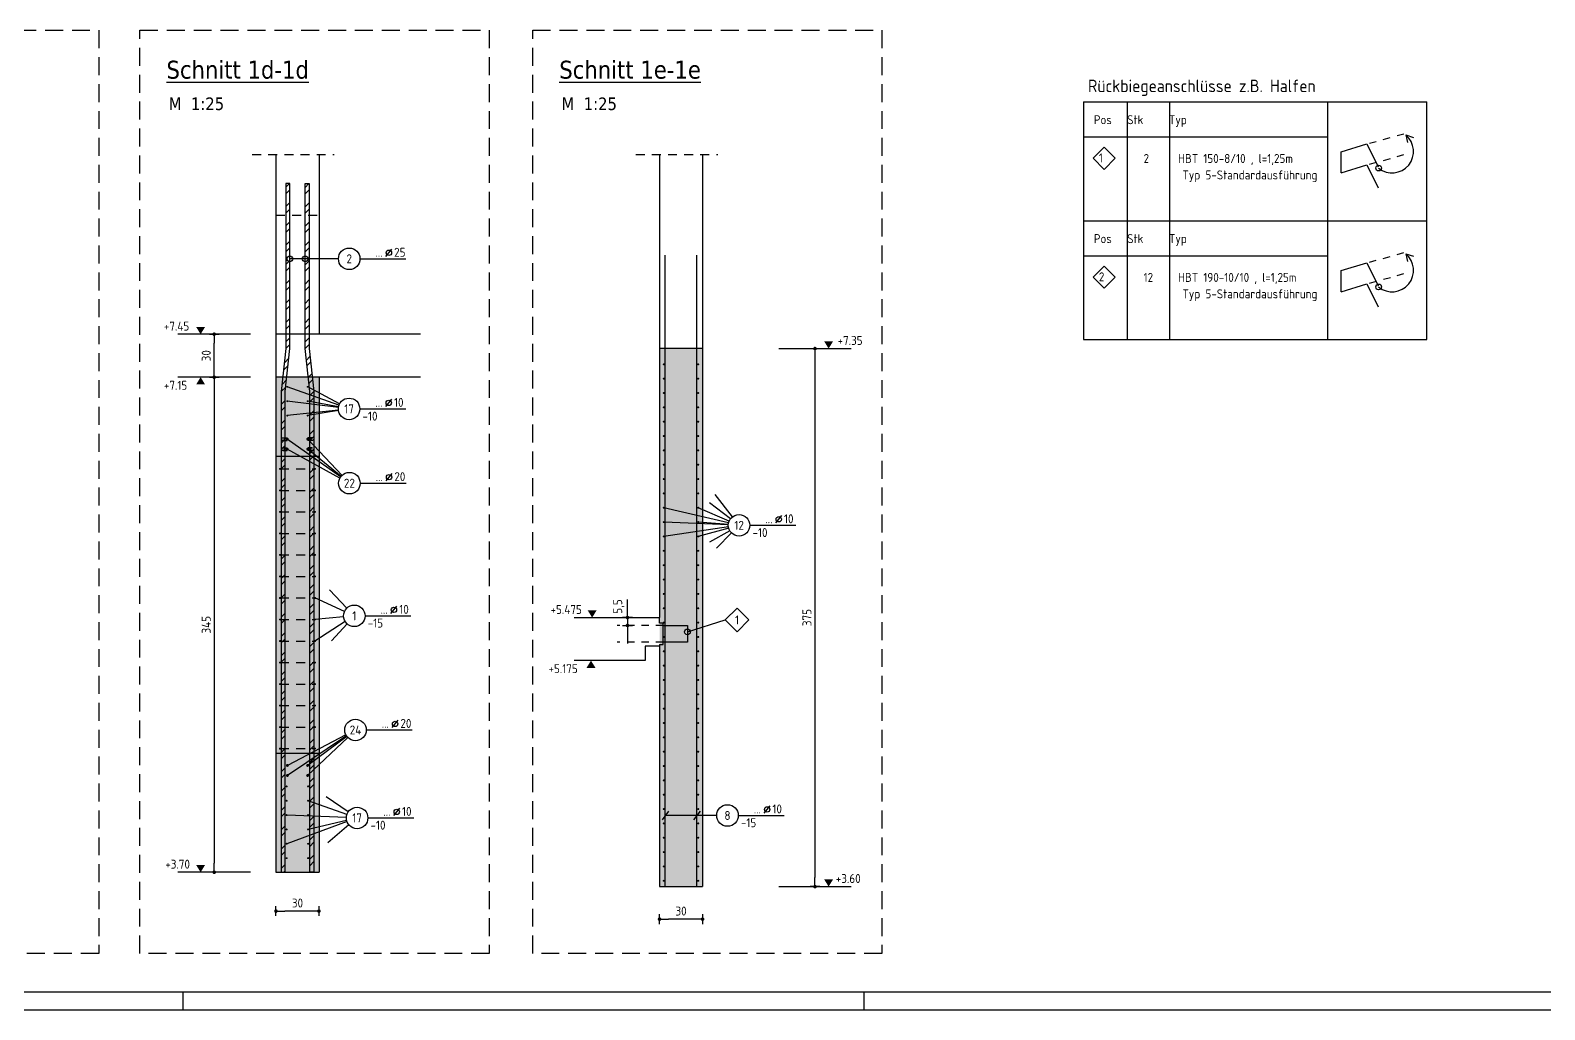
# Model space of a CAD drawing. Extents: x 40 to 135.7, y -30.7 to 24.7.
# Drawn here: x 78.27 to 99.4, y -19.01 to -5.36 of the extents above; entities that cross this region are included whole.
import ezdxf
from ezdxf.enums import TextEntityAlignment as Align

# ---------------------------------------------------------------- set-up
doc = ezdxf.new("R2010")
doc.units = 0
doc.header["$LTSCALE"] = 0.5
for name, pattern in [('AUSGEZOGEN', [1000.01, 1000, 0.01]), ('DASHDOT2', [0.5, 0.25, -0.125, 0, -0.125]), ('DOT', [0.175, 0.05, -0.125]), ('HIDDEN', [0.375, 0.25, -0.125]), ('HIDDEN2', [0.187, 0.125, -0.062]), ('HIDDEN4', [0.12, 0.02, -0.1]), ('STRICHLINIE', [0.75, 0.5, -0.25]), ('VERDECKT', [0.375, 0.25, -0.125])]:
    doc.linetypes.add(name, pattern=pattern)
for name, color, linetype in [('AFU', 7, 'Continuous'), ('BETON', 7, 'Continuous'), ('DETAIL', 7, 'Continuous'), ('grau_mittel', 7, 'Continuous'), ('HBT', 7, 'Continuous'), ('HILFE', 7, 'Continuous'), ('koten', 7, 'Continuous'), ('MASSE', 7, 'Continuous'), ('OBJEKT', 7, 'Continuous'), ('RAHMEN', 7, 'Continuous'), ('RND', 7, 'Continuous'), ('SCHRAFF', 7, 'Continuous'), ('TEXT', 7, 'Continuous'), ('VERDECKT', 7, 'Continuous')]:
    doc.layers.add(name, color=color, linetype=linetype)
doc.layers.add('NOPLOT', color=7, linetype='Continuous', plot=False)
doc.styles.add('helv', font='tahoma.ttf')
doc.styles.add('liste', font='isocp-e.shx')
doc.styles.add('txt', font='isocp.shx')
doc.linetypes.add('AFU_50K', pattern='A,0.15,["/",Standard,S=0.2,R=0,X=-0.01,Y=-0.1],0.07,["/",Standard,S=0.2,R=0,X=-0.01,Y=-0.1],0.15', length=0.37)
doc.dimstyles.new('DOT_I', dxfattribs={"dimscale": 0.5, "dimtxt": 0.25, "dimasz": 0.25, "dimexe": 0.1, "dimexo": 0.3, "dimgap": 0.1, "dimtad": 1, "dimdec": 3, "dimzin": 3, "dimtxsty": 'txt', "dimblk": 'DOT', "dimblk1": 'DOT', "dimblk2": 'DOT', "dimsah": 1, "dimcen": 0.1, "dimse1": 1, "dimse2": 1, "dimazin": 0, "dimtfac": 1, "dimtdec": 4, "dimtix": 1, "dimtmove": 2, "dimatfit": 3, "dimfxl": 0, "dimtvp": 1, "dimtolj": 1, "dimtzin": 0, "dimarcsym": 0})
pattern_1 = [(45, (-17.05976, -15.3855), (-0.13470384, 0.13470384), []), (45, (-16.96996, -15.3855), (-0.13470384, 0.13470384), [])]

# ---------------------------------------------------------------- blocks, each defined once
blk = doc.blocks.new('A1-57-0')
at = {"layer": 'RAHMEN', "color": 5}
blk.add_line((2, 0.5), (137.4, 0.5), dxfattribs=at)
at = {"layer": 'RAHMEN', "color": 7}
for p, q in [((80.9, 0), (80.9, 0.5)), ((99.9, 0), (99.9, 0.5))]:
    blk.add_line(p, q, dxfattribs=at)
at = {"layer": 'RAHMEN'}
blk.add_line((0, 0), (137.9, 0), dxfattribs=at)
blk = doc.blocks.new('RND_LEI')
at = {"layer": 'RND', "color": 7, "linetype": 'Continuous'}
blk.add_line((1.022, 0.066), (1.19, 0.27), dxfattribs=at)
for centre, radius in [((0, 0), 0.3), ((1.106, 0.168), 0.075)]:
    blk.add_circle(centre, radius, dxfattribs=at)
at = {"layer": 'RND', "color": 7, "linetype": 'Continuous', "style": 'txt'}
blk.add_attdef('POSL', text='', height=0.25, dxfattribs=at).set_placement((0, 0), align=Align.MIDDLE)
blk.add_attdef('ANZ', text='', height=0.25, dxfattribs=at).set_placement((0.931, 0.057), align=Align.RIGHT)
for tag, p in [('DUM', (1.253, 0.057)), ('ABSTD', (1.674, 0.057)), ('POSTXT', (0.374, -0.327))]:
    blk.add_attdef(tag, p, '', height=0.25, dxfattribs=at)
blk = doc.blocks.new('DOT')
at = {"layer": 'MASSE', "color": 7, "linetype": 'Continuous'}
for p, q in [((0, 0), (-1, 0)), ((0, 0.54), (0, -0.54))]:
    blk.add_line(p, q, dxfattribs=at)
at = {"layer": 'MASSE', "color": 7, "linetype": 'Continuous', "const_width": 0.2}
blk.add_lwpolyline([(-0.1, 0, 1), (0.1, 0, 1)], format="xyb", close=True, dxfattribs=at)
blk = doc.blocks.new('*D31')
at = {"layer": 'DEFPOINTS', "color": 0, "linetype": 'AUSGEZOGEN', "transparency": 16777216}
for p in [(81.7, -17.637), (81.7, -17.637), (82.3, -17.637)]:
    blk.add_point(p, dxfattribs=at)
at = {"layer": 'MASSE', "color": 0, "linetype": 'AUSGEZOGEN', "lineweight": -2, "transparency": 16777216}
blk.add_line((82.175, -17.637), (81.825, -17.637), dxfattribs=at)
at = {"layer": 'MASSE', "color": 0, "linetype": 'AUSGEZOGEN', "lineweight": -2, "transparency": 16777216, "xscale": 0.125, "yscale": 0.125, "zscale": 0.125, "rotation": 180}
blk.add_blockref('DOT', (81.7, -17.637), dxfattribs=at)
at = {"layer": 'MASSE', "color": 0, "linetype": 'AUSGEZOGEN', "lineweight": -2, "transparency": 16777216, "xscale": 0.125, "yscale": 0.125, "zscale": 0.125}
blk.add_blockref('DOT', (82.3, -17.637), dxfattribs=at)
at = {"layer": 'MASSE', "color": 0, "linetype": 'AUSGEZOGEN', "transparency": 16777216, "insert": (82, -17.524), "char_height": 0.125, "attachment_point": 5, "style": 'txt'}
blk.add_mtext('\\A1;30', dxfattribs=at)
blk = doc.blocks.new('*D32')
at = {"layer": 'DEFPOINTS', "color": 0, "linetype": 'AUSGEZOGEN', "transparency": 16777216}
for p in [(80.839, -10.195), (80.839, -17.095), (80.839, -17.095)]:
    blk.add_point(p, dxfattribs=at)
at = {"layer": 'MASSE', "color": 0, "linetype": 'AUSGEZOGEN', "lineweight": -2, "transparency": 16777216}
blk.add_line((80.839, -10.32), (80.839, -16.97), dxfattribs=at)
at = {"layer": 'MASSE', "color": 0, "linetype": 'AUSGEZOGEN', "lineweight": -2, "transparency": 16777216, "xscale": 0.125, "yscale": 0.125, "zscale": 0.125}
for p, rotation in [((80.839, -10.195), 90), ((80.839, -17.095), 270)]:
    blk.add_blockref('DOT', p, dxfattribs=dict(at, rotation=rotation))
at = {"layer": 'MASSE', "color": 0, "linetype": 'AUSGEZOGEN', "transparency": 16777216, "insert": (80.727, -13.645), "char_height": 0.125, "attachment_point": 5, "rotation": 90, "style": 'txt'}
blk.add_mtext('\\A1;345', dxfattribs=at)
blk = doc.blocks.new('*D33')
at = {"layer": 'DEFPOINTS', "color": 0, "linetype": 'AUSGEZOGEN', "transparency": 16777216}
for p in [(80.839, -9.595), (80.839, -9.595), (80.839, -10.195)]:
    blk.add_point(p, dxfattribs=at)
at = {"layer": 'MASSE', "color": 0, "linetype": 'AUSGEZOGEN', "lineweight": -2, "transparency": 16777216}
blk.add_line((80.839, -10.07), (80.839, -9.72), dxfattribs=at)
at = {"layer": 'MASSE', "color": 0, "linetype": 'AUSGEZOGEN', "lineweight": -2, "transparency": 16777216, "xscale": 0.125, "yscale": 0.125, "zscale": 0.125}
for p, rotation in [((80.839, -9.595), 90), ((80.839, -10.195), 270)]:
    blk.add_blockref('DOT', p, dxfattribs=dict(at, rotation=rotation))
at = {"layer": 'MASSE', "color": 0, "linetype": 'AUSGEZOGEN', "transparency": 16777216, "insert": (80.727, -9.895), "char_height": 0.125, "attachment_point": 5, "rotation": 90, "style": 'txt'}
blk.add_mtext('\\A1;30', dxfattribs=at)
blk = doc.blocks.new('OKRD_O')
at = {"color": 0, "linetype": 'ByBlock'}
blk.add_solid([(-0.125, 0.202), (0.125, 0.202), (0, 0)], dxfattribs=at)
at = {"color": 0, "linetype": 'ByBlock', "style": 'txt'}
blk.add_attdef('OKRD', (0.25, 0.1), '', height=0.25, dxfattribs=at)
blk = doc.blocks.new('OKRD_U')
at = {"color": 0, "linetype": 'ByBlock'}
blk.add_solid([(-0.125, -0.202), (0.125, -0.202), (0, 0)], dxfattribs=at)
at = {"color": 0, "linetype": 'ByBlock', "style": 'txt'}
blk.add_attdef('OKRD', (0.25, -0.35), '', height=0.25, dxfattribs=at)
blk = doc.blocks.new('*D46')
at = {"layer": 'DEFPOINTS', "color": 0, "linetype": 'AUSGEZOGEN', "transparency": 16777216}
for p in [(87.05, -17.749), (87.05, -17.749), (87.65, -17.749)]:
    blk.add_point(p, dxfattribs=at)
at = {"layer": 'MASSE', "color": 0, "linetype": 'AUSGEZOGEN', "lineweight": -2, "transparency": 16777216}
blk.add_line((87.525, -17.749), (87.175, -17.749), dxfattribs=at)
at = {"layer": 'MASSE', "color": 0, "linetype": 'AUSGEZOGEN', "lineweight": -2, "transparency": 16777216, "xscale": 0.125, "yscale": 0.125, "zscale": 0.125, "rotation": 180}
blk.add_blockref('DOT', (87.05, -17.749), dxfattribs=at)
at = {"layer": 'MASSE', "color": 0, "linetype": 'AUSGEZOGEN', "lineweight": -2, "transparency": 16777216, "xscale": 0.125, "yscale": 0.125, "zscale": 0.125}
blk.add_blockref('DOT', (87.65, -17.749), dxfattribs=at)
at = {"layer": 'MASSE', "color": 0, "linetype": 'AUSGEZOGEN', "transparency": 16777216, "insert": (87.35, -17.636), "char_height": 0.125, "attachment_point": 5, "style": 'txt'}
blk.add_mtext('\\A1;30', dxfattribs=at)
blk = doc.blocks.new('*D47')
at = {"layer": 'DEFPOINTS', "color": 0, "linetype": 'AUSGEZOGEN', "transparency": 16777216}
for p in [(89.218, -9.795), (89.218, -17.295), (89.218, -17.295)]:
    blk.add_point(p, dxfattribs=at)
at = {"layer": 'MASSE', "color": 0, "linetype": 'AUSGEZOGEN', "lineweight": -2, "transparency": 16777216}
blk.add_line((89.218, -9.92), (89.218, -17.17), dxfattribs=at)
at = {"layer": 'MASSE', "color": 0, "linetype": 'AUSGEZOGEN', "lineweight": -2, "transparency": 16777216, "xscale": 0.125, "yscale": 0.125, "zscale": 0.125}
for p, rotation in [((89.218, -9.795), 90), ((89.218, -17.295), 270)]:
    blk.add_blockref('DOT', p, dxfattribs=dict(at, rotation=rotation))
at = {"layer": 'MASSE', "color": 0, "linetype": 'AUSGEZOGEN', "transparency": 16777216, "insert": (89.106, -13.545), "char_height": 0.125, "attachment_point": 5, "rotation": 90, "style": 'txt'}
blk.add_mtext('\\A1;375', dxfattribs=at)
blk = doc.blocks.new('lei_gre')
at = {"layer": 'RND', "color": 7, "linetype": 'Continuous'}
for p, q in [((-0.09, -0.12), (0.09, 0.12)), ((0, 0.15), (0, -0.15))]:
    blk.add_line(p, q, dxfattribs=at)
blk = doc.blocks.new('*D48')
at = {"layer": 'DEFPOINTS', "color": 0, "linetype": 'AUSGEZOGEN', "transparency": 16777216}
for p in [(86.603, -13.545), (86.603, -13.655), (86.603, -13.655)]:
    blk.add_point(p, dxfattribs=at)
at = {"layer": 'MASSE', "color": 0, "linetype": 'AUSGEZOGEN', "lineweight": -2, "transparency": 16777216}
for p, q in [((86.603, -13.42), (86.603, -13.295)), ((86.603, -13.545), (86.603, -13.655)), ((86.603, -13.78), (86.603, -13.905))]:
    blk.add_line(p, q, dxfattribs=at)
at = {"layer": 'MASSE', "color": 0, "linetype": 'AUSGEZOGEN', "lineweight": -2, "transparency": 16777216, "xscale": 0.125, "yscale": 0.125, "zscale": 0.125}
for p, rotation in [((86.603, -13.545), 270), ((86.603, -13.655), 90)]:
    blk.add_blockref('DOT', p, dxfattribs=dict(at, rotation=rotation))
at = {"layer": 'MASSE', "color": 0, "linetype": 'AUSGEZOGEN', "transparency": 16777216, "insert": (86.481, -13.391), "char_height": 0.125, "attachment_point": 5, "rotation": 90, "style": 'txt'}
blk.add_mtext('\\A1;5,5', dxfattribs=at)

msp = doc.modelspace()

# ---------------------------------------------------------------- hatches: boundary and pattern name
at = {"layer": 'grau_mittel'}
h = msp.add_hatch(color=61, dxfattribs=at)
h.paths.add_polyline_path([(82.3003, -10.1948), (81.7003, -10.1948), (81.7003, -11.2948), (82.3003, -11.2948)])
h.paths.add_polyline_path([(81.7003, -15.4948), (82.3003, -15.4948), (82.3003, -11.2948), (81.7003, -11.2948)])
h.paths.add_polyline_path([(81.7003, -15.4948), (81.7003, -17.0948), (82.3003, -17.0948), (82.3003, -15.4948)])
at = {"layer": 'SCHRAFF', "linetype": 'DASHDOT2'}
h = msp.add_hatch(dxfattribs=at)
h.set_pattern_fill('ANSI32', color=171, scale=0.02, style=0, double=1)
h.set_pattern_definition(pattern_1)
h.paths.add_polyline_path([(81.8939, -9.7948), (81.8939, -7.4948), (81.8379, -7.4948), (81.8379, -9.7948), (81.7739, -10.3948), (81.7739, -17.0948), (81.8299, -17.0948), (81.8299, -10.3948)])
h = msp.add_hatch(dxfattribs=at)
h.set_pattern_fill('ANSI32', color=171, scale=0.02, style=0, double=1)
h.set_pattern_definition(pattern_1)
h.paths.add_polyline_path([(82.1066, -9.7948), (82.1066, -7.4948), (82.1626, -7.4948), (82.1626, -9.7948), (82.2266, -10.3948), (82.2266, -17.0948), (82.1706, -17.0948), (82.1706, -10.3948)])

# ---------------------------------------------------------------- linework, layer by layer
at = {"layer": 'AFU', "color": 8, "linetype": 'AFU_50K'}
for p, q in [((82.3003, -9.5948), (81.7003, -9.5948)), ((87.6504, -9.7948), (87.0504, -9.7948)), ((82.3003, -10.1948), (81.7003, -10.1948)), ((81.7003, -11.2948), (82.3003, -11.2948)), ((81.7003, -15.4348), (82.3003, -15.4348)), ((81.7003, -17.0948), (82.3003, -17.0948)), ((87.0504, -17.2948), (87.6504, -17.2948))]:
    msp.add_line(p, q, dxfattribs=at)
at = {"layer": 'BETON', "color": 6, "linetype": 'AUSGEZOGEN'}
for p, q in [((81.7003, -7.0882), (81.7003, -17.0948)), ((82.3003, -7.0882), (82.3003, -9.5948)), ((87.0504, -7.0882), (87.0504, -13.5448)), ((87.6504, -7.0882), (87.6504, -9.7948)), ((83.7166, -9.5948), (82.3003, -9.5948)), ((87.6504, -9.7948), (87.6504, -17.2948)), ((83.7166, -10.1948), (82.3003, -10.1948)), ((82.3003, -10.1948), (82.3003, -17.0948)), ((85.8587, -13.5448), (87.0504, -13.5448)), ((86.8504, -14.1448), (85.8587, -14.1448)), ((87.0504, -13.9448), (86.8504, -13.9448)), ((86.8504, -13.9448), (86.8504, -14.1448)), ((87.0504, -13.9448), (87.0504, -17.2948))]:
    msp.add_line(p, q, dxfattribs=at)
at = {"layer": 'DETAIL', "color": 102, "linetype": 'STRICHLINIE'}
for points in [[(79.2271, -5.3588), (79.2271, -18.2282), (74.3557, -18.2282), (74.3557, -5.3588)], [(84.6737, -5.3588), (84.6737, -18.2282), (79.8023, -18.2282), (79.8023, -5.3588)], [(90.1521, -5.3588), (90.1521, -18.2282), (85.2807, -18.2282), (85.2807, -5.3588)]]:
    msp.add_lwpolyline(points, close=True, dxfattribs=at)
at = {"layer": 'grau_mittel', "color": 61, "linetype": 'AUSGEZOGEN'}
msp.add_solid([(87.0504, -9.7948), (87.6504, -9.7948), (87.0504, -17.2948), (87.6504, -17.2948)], dxfattribs=at)
at = {"layer": 'HBT', "color": 5, "linetype": 'Continuous'}
for p, q in [((92.9648, -6.3555), (92.9648, -8.0129)), ((92.9648, -6.3555), (97.7542, -6.3555)), ((97.7542, -8.0129), (97.7542, -6.3555)), ((92.9648, -8.0129), (97.7542, -8.0129)), ((92.9648, -8.0129), (92.9648, -9.6704)), ((92.9648, -8.0129), (97.7542, -8.0129)), ((97.7542, -9.6704), (97.7542, -8.0129)), ((92.9648, -9.6704), (97.7542, -9.6704)), ((92.9648, -9.6704), (97.7542, -9.6704))]:
    msp.add_line(p, q, dxfattribs=at)
at = {"layer": 'HBT', "color": 7, "linetype": 'Continuous'}
msp.add_lwpolyline([(87.9669, -13.5771), (88.1319, -13.4121), (88.2969, -13.5771), (88.1319, -13.7421)], close=True, dxfattribs=at)
at = {"layer": 'HILFE', "color": 102, "linetype": 'HIDDEN'}
for p, q in [((81.3679, -7.0882), (82.5124, -7.0882)), ((86.7181, -7.0882), (87.8626, -7.0882))]:
    msp.add_line(p, q, dxfattribs=at)
at = {"layer": 'HILFE', "color": 102, "linetype": 'AUSGEZOGEN'}
for p, q in [((87.0504, -13.6208), (87.0504, -13.5448)), ((87.0984, -13.6208), (87.0504, -13.6208)), ((87.0984, -13.9208), (87.0984, -13.6208)), ((87.4384, -13.7448), (87.9669, -13.5771)), ((87.0504, -13.9208), (87.0984, -13.9208)), ((87.0504, -13.9208), (87.0504, -13.9448))]:
    msp.add_line(p, q, dxfattribs=at)
at = {"layer": 'koten', "color": 7, "linetype": 'AUSGEZOGEN'}
for p, q in [((81.3441, -9.5948), (80.3323, -9.5948)), ((88.7132, -9.7948), (89.725, -9.7948)), ((81.3441, -10.1948), (80.3323, -10.1948)), ((81.3441, -17.0948), (80.3323, -17.0948)), ((88.7132, -17.2948), (89.725, -17.2948)), ((88.7132, -17.2948), (89.725, -17.2948))]:
    msp.add_line(p, q, dxfattribs=at)
at = {"layer": 'NOPLOT', "color": 191, "linetype": 'AUSGEZOGEN'}
msp.add_line((81.7703, -17.0948), (81.7983, -17.0948), dxfattribs=at)
at = {"layer": 'OBJEKT', "color": 7, "linetype": 'Continuous'}
for p, q in [((93.5744, -6.3555), (93.5744, -8.0129)), ((94.1629, -6.3555), (94.1629, -8.0129)), ((96.366, -6.3555), (96.366, -8.0129)), ((93.5744, -8.0129), (93.5744, -9.6704)), ((94.1629, -8.0129), (94.1629, -9.6704)), ((96.366, -8.0129), (96.366, -9.6704))]:
    msp.add_line(p, q, dxfattribs=at)
at = {"layer": 'RND', "color": 1, "linetype": 'AUSGEZOGEN'}
for p, q in [((96.557, -7.0514), (96.9143, -6.9434)), ((96.9143, -6.9434), (97.0716, -7.2631)), ((96.557, -7.3478), (96.557, -7.0514)), ((96.557, -7.3478), (96.9143, -7.2349)), ((96.9143, -7.2349), (97.0716, -7.5546)), ((96.557, -8.7089), (96.9143, -8.6009)), ((96.9143, -8.6009), (97.0716, -8.9206)), ((96.557, -9.0053), (96.557, -8.7089)), ((96.557, -9.0053), (96.9143, -8.8924)), ((96.9143, -8.8924), (97.0716, -9.212))]:
    msp.add_line(p, q, dxfattribs=at)
at = {"layer": 'RND', "color": 1, "linetype": 'DOT'}
for p, q in [((96.951, -6.9339), (97.4328, -6.8008)), ((96.9542, -7.2254), (97.4328, -7.0922)), ((96.951, -8.5914), (97.4328, -8.4582)), ((96.9542, -8.8828), (97.4328, -8.7497))]:
    msp.add_line(p, q, dxfattribs=at)
at = {"layer": 'RND', "color": 102, "linetype": 'AUSGEZOGEN'}
for p, q in [((97.4573, -6.8181), (97.5638, -6.8517)), ((97.4573, -6.8181), (97.4825, -6.9217)), ((82.572, -8.5442), (81.8939, -8.5442)), ((97.4573, -8.4755), (97.5638, -8.5092)), ((97.4573, -8.4755), (97.4825, -8.5792)), ((82.5786, -10.5858), (81.8577, -10.3286)), ((82.5875, -10.5657), (82.1428, -10.3286)), ((82.571, -10.6177), (81.8577, -10.5286)), ((82.5724, -10.6087), (82.1428, -10.5286)), ((82.5707, -10.6522), (81.8577, -10.7286)), ((82.5718, -10.6599), (82.1428, -10.7286)), ((82.6021, -11.585), (81.8569, -11.0572)), ((82.6214, -11.5627), (82.1436, -11.0572)), ((82.5929, -11.5998), (81.8569, -11.1972)), ((82.6083, -11.5768), (82.1436, -11.1972)), ((88.0132, -12.2252), (87.109, -12.0146)), ((88.0215, -12.2), (87.5897, -12.0146)), ((88.0401, -12.1682), (87.7456, -11.9437)), ((88.0674, -12.1407), (87.8274, -11.8313)), ((88.0095, -12.2528), (87.116, -12.2146)), ((88.0098, -12.2475), (87.5897, -12.2146)), ((88.011, -12.2811), (87.109, -12.4146)), ((88.0146, -12.2987), (87.5897, -12.4146)), ((88.0291, -12.3336), (87.7456, -12.4954)), ((88.0539, -12.3659), (87.8453, -12.5772)), ((82.6563, -13.4591), (82.2441, -13.272)), ((82.6893, -13.4126), (82.4489, -13.1603)), ((82.6435, -13.535), (82.2441, -13.572)), ((82.6665, -13.6019), (82.2441, -13.872)), ((82.692, -13.6322), (82.4767, -13.8694)), ((82.676, -15.1809), (81.8595, -15.6063)), ((82.6843, -15.1949), (81.8595, -15.7463)), ((82.6885, -15.2009), (82.149, -15.6004)), ((82.7003, -15.2149), (82.141, -15.7463)), ((82.7072, -16.254), (82.3982, -16.0459)), ((82.69, -16.2882), (82.1483, -16.0986)), ((82.6817, -16.3318), (81.8494, -16.2986)), ((82.6908, -16.3895), (81.8494, -16.6986)), ((82.6856, -16.3721), (82.1483, -16.4986)), ((82.7172, -16.4349), (82.4243, -16.6836)), ((87.8478, -16.3035), (87.1304, -16.3035))]:
    msp.add_line(p, q, dxfattribs=at)
at = {"layer": 'RND', "color": 7, "linetype": 'AUSGEZOGEN'}
for p, q in [((82.872, -8.5442), (83.512, -8.5442)), ((82.8699, -10.6363), (83.5099, -10.6363)), ((82.8745, -11.6718), (83.5145, -11.6718)), ((88.3093, -12.2592), (88.9493, -12.2592)), ((82.9428, -13.5211), (83.5828, -13.5211)), ((82.959, -15.1116), (83.599, -15.1116)), ((82.9816, -16.3378), (83.6216, -16.3378)), ((88.1478, -16.3035), (88.7878, -16.3035))]:
    msp.add_line(p, q, dxfattribs=at)
at = {"layer": 'RND', "color": 7, "linetype": 'HIDDEN4'}
for p, q in [((81.7969, -11.0372), (81.8559, -11.0372)), ((81.7969, -11.0772), (81.8559, -11.0772)), ((81.7969, -11.1772), (81.8559, -11.1772)), ((82.2036, -11.0372), (82.1446, -11.0372)), ((82.2036, -11.0772), (82.1446, -11.0772)), ((82.2036, -11.1772), (82.1446, -11.1772)), ((81.7969, -11.2172), (81.8559, -11.2172)), ((82.2036, -11.2172), (82.1446, -11.2172))]:
    msp.add_line(p, q, dxfattribs=at)
at = {"layer": 'RND', "color": 7, "linetype": 'HIDDEN'}
for p, q in [((81.7564, -11.472), (82.2441, -11.472)), ((81.7564, -11.772), (82.2441, -11.772)), ((81.7564, -12.072), (82.2441, -12.072)), ((81.7564, -12.372), (82.2441, -12.372)), ((81.7564, -12.672), (82.2441, -12.672)), ((81.7564, -12.972), (82.2441, -12.972)), ((81.7564, -13.272), (82.2441, -13.272)), ((81.7564, -13.572), (82.2441, -13.572)), ((81.7564, -13.872), (82.2441, -13.872)), ((81.7564, -14.172), (82.2441, -14.172)), ((81.7564, -14.472), (82.2441, -14.472)), ((81.7564, -14.772), (82.2441, -14.772)), ((81.7564, -15.072), (82.2441, -15.072)), ((81.7564, -15.372), (82.2441, -15.372))]:
    msp.add_line(p, q, dxfattribs=at)
at = {"layer": 'RND', "color": 7, "linetype": 'AUSGEZOGEN'}
for points in [[(93.4049, -7.1431), (93.2511, -6.9893), (93.0972, -7.1431), (93.2511, -7.2969)], [(93.4049, -8.8006), (93.2511, -8.6467), (93.0972, -8.8006), (93.2511, -8.9544)]]:
    msp.add_lwpolyline(points, close=True, dxfattribs=at)
at = {"layer": 'RND', "color": 171, "linetype": 'AUSGEZOGEN'}
for points in [[(81.7739, -17.0948), (81.8299, -17.0948), (81.8299, -10.3948), (81.8939, -9.7948), (81.8939, -7.4948), (81.8379, -7.4948), (81.8379, -9.7948), (81.7739, -10.3948), (81.7739, -17.0948)], [(82.2266, -17.0948), (82.1706, -17.0948), (82.1706, -10.3948), (82.1066, -9.7948), (82.1066, -7.4948), (82.1626, -7.4948), (82.1626, -9.7948), (82.2266, -10.3948), (82.2266, -17.0948)]]:
    msp.add_lwpolyline(points, dxfattribs=at)
at = {"layer": 'RND', "color": 1, "linetype": 'AUSGEZOGEN'}
for points in [[(87.1304, -17.2948), (87.1304, -8.4948)], [(87.5704, -17.2948), (87.5704, -8.4948)], [(87.0984, -13.6548), (87.4384, -13.6548), (87.4384, -13.8868), (87.0984, -13.8868)]]:
    msp.add_lwpolyline(points, dxfattribs=at)
at = {"layer": 'RND', "color": 7, "linetype": 'AUSGEZOGEN'}
for points, const_width in [([(87.102, -10.0146, 1), (87.116, -10.0146, 1)], 0.014), ([(87.5967, -10.0146, -1), (87.5827, -10.0146, -1)], 0.014), ([(81.8507, -10.3286, 1), (81.8647, -10.3286, 1)], 0.014), ([(82.1498, -10.3286, -1), (82.1358, -10.3286, -1)], 0.014), ([(87.102, -10.2146, 1), (87.116, -10.2146, 1)], 0.014), ([(87.5967, -10.2146, -1), (87.5827, -10.2146, -1)], 0.014), ([(81.8507, -10.5286, 1), (81.8647, -10.5286, 1)], 0.014), ([(82.1498, -10.5286, -1), (82.1358, -10.5286, -1)], 0.014), ([(87.102, -10.4146, 1), (87.116, -10.4146, 1)], 0.014), ([(87.5967, -10.4146, -1), (87.5827, -10.4146, -1)], 0.014), ([(81.8507, -10.7286, 1), (81.8647, -10.7286, 1)], 0.014), ([(82.1498, -10.7286, -1), (82.1358, -10.7286, -1)], 0.014), ([(87.102, -10.6146, 1), (87.116, -10.6146, 1)], 0.014), ([(87.5967, -10.6146, -1), (87.5827, -10.6146, -1)], 0.014), ([(87.102, -10.8146, 1), (87.116, -10.8146, 1)], 0.014), ([(87.5967, -10.8146, -1), (87.5827, -10.8146, -1)], 0.014), ([(81.8469, -11.0572, 1), (81.8669, -11.0572, 1)], 0.02), ([(81.8469, -11.1972, 1), (81.8669, -11.1972, 1)], 0.02), ([(82.1536, -11.0572, -1), (82.1336, -11.0572, -1)], 0.02), ([(82.1536, -11.1972, -1), (82.1336, -11.1972, -1)], 0.02), ([(87.102, -11.0146, 1), (87.116, -11.0146, 1)], 0.014), ([(87.5967, -11.0146, -1), (87.5827, -11.0146, -1)], 0.014), ([(87.102, -11.2146, 1), (87.116, -11.2146, 1)], 0.014), ([(87.102, -11.4146, 1), (87.116, -11.4146, 1)], 0.014), ([(87.5967, -11.2146, -1), (87.5827, -11.2146, -1)], 0.014), ([(87.5967, -11.4146, -1), (87.5827, -11.4146, -1)], 0.014), ([(81.7494, -11.472, 1), (81.7634, -11.472, 1)], 0.014), ([(82.2511, -11.472, -1), (82.2371, -11.472, -1)], 0.014), ([(87.102, -11.6146, 1), (87.116, -11.6146, 1)], 0.014), ([(87.5967, -11.6146, -1), (87.5827, -11.6146, -1)], 0.014), ([(81.7494, -11.772, 1), (81.7634, -11.772, 1)], 0.014), ([(82.2511, -11.772, -1), (82.2371, -11.772, -1)], 0.014), ([(87.102, -11.8146, 1), (87.116, -11.8146, 1)], 0.014), ([(87.5967, -11.8146, -1), (87.5827, -11.8146, -1)], 0.014), ([(87.102, -12.0146, 1), (87.116, -12.0146, 1)], 0.014), ([(87.5967, -12.0146, -1), (87.5827, -12.0146, -1)], 0.014), ([(81.7494, -12.072, 1), (81.7634, -12.072, 1)], 0.014), ([(82.2511, -12.072, -1), (82.2371, -12.072, -1)], 0.014), ([(87.102, -12.2146, 1), (87.116, -12.2146, 1)], 0.014), ([(87.5967, -12.2146, -1), (87.5827, -12.2146, -1)], 0.014), ([(81.7494, -12.372, 1), (81.7634, -12.372, 1)], 0.014), ([(82.2511, -12.372, -1), (82.2371, -12.372, -1)], 0.014), ([(87.102, -12.4146, 1), (87.116, -12.4146, 1)], 0.014), ([(87.5967, -12.4146, -1), (87.5827, -12.4146, -1)], 0.014), ([(81.7494, -12.672, 1), (81.7634, -12.672, 1)], 0.014), ([(82.2511, -12.672, -1), (82.2371, -12.672, -1)], 0.014), ([(87.102, -12.6146, 1), (87.116, -12.6146, 1)], 0.014), ([(87.5967, -12.6146, -1), (87.5827, -12.6146, -1)], 0.014), ([(87.102, -12.8146, 1), (87.116, -12.8146, 1)], 0.014), ([(87.5967, -12.8146, -1), (87.5827, -12.8146, -1)], 0.014), ([(81.7494, -12.972, 1), (81.7634, -12.972, 1)], 0.014), ([(82.2511, -12.972, -1), (82.2371, -12.972, -1)], 0.014), ([(87.102, -13.0146, 1), (87.116, -13.0146, 1)], 0.014), ([(87.5967, -13.0146, -1), (87.5827, -13.0146, -1)], 0.014), ([(81.7494, -13.272, 1), (81.7634, -13.272, 1)], 0.014), ([(82.2511, -13.272, -1), (82.2371, -13.272, -1)], 0.014), ([(87.102, -13.2146, 1), (87.116, -13.2146, 1)], 0.014), ([(87.5967, -13.2146, -1), (87.5827, -13.2146, -1)], 0.014), ([(87.102, -13.4146, 1), (87.116, -13.4146, 1)], 0.014), ([(87.5967, -13.4146, -1), (87.5827, -13.4146, -1)], 0.014), ([(81.7494, -13.572, 1), (81.7634, -13.572, 1)], 0.014), ([(82.2511, -13.572, -1), (82.2371, -13.572, -1)], 0.014), ([(87.102, -13.6146, 1), (87.116, -13.6146, 1)], 0.014), ([(87.5967, -13.6146, -1), (87.5827, -13.6146, -1)], 0.014), ([(81.7494, -13.872, 1), (81.7634, -13.872, 1)], 0.014), ([(82.2511, -13.872, -1), (82.2371, -13.872, -1)], 0.014), ([(87.102, -13.8146, 1), (87.116, -13.8146, 1)], 0.014), ([(87.5967, -13.8146, -1), (87.5827, -13.8146, -1)], 0.014), ([(87.102, -14.0146, 1), (87.116, -14.0146, 1)], 0.014), ([(87.5967, -14.0146, -1), (87.5827, -14.0146, -1)], 0.014), ([(81.7494, -14.172, 1), (81.7634, -14.172, 1)], 0.014), ([(82.2511, -14.172, -1), (82.2371, -14.172, -1)], 0.014), ([(87.102, -14.2146, 1), (87.116, -14.2146, 1)], 0.014), ([(87.5967, -14.2146, -1), (87.5827, -14.2146, -1)], 0.014), ([(81.7494, -14.472, 1), (81.7634, -14.472, 1)], 0.014), ([(82.2511, -14.472, -1), (82.2371, -14.472, -1)], 0.014), ([(87.102, -14.4146, 1), (87.116, -14.4146, 1)], 0.014), ([(87.5967, -14.4146, -1), (87.5827, -14.4146, -1)], 0.014), ([(81.7494, -14.772, 1), (81.7634, -14.772, 1)], 0.014), ([(82.2511, -14.772, -1), (82.2371, -14.772, -1)], 0.014), ([(87.102, -14.6146, 1), (87.116, -14.6146, 1)], 0.014), ([(87.5967, -14.6146, -1), (87.5827, -14.6146, -1)], 0.014), ([(87.102, -14.8146, 1), (87.116, -14.8146, 1)], 0.014), ([(87.5967, -14.8146, -1), (87.5827, -14.8146, -1)], 0.014), ([(81.7494, -15.072, 1), (81.7634, -15.072, 1)], 0.014), ([(82.2511, -15.072, -1), (82.2371, -15.072, -1)], 0.014), ([(87.102, -15.0146, 1), (87.116, -15.0146, 1)], 0.014), ([(87.102, -15.2146, 1), (87.116, -15.2146, 1)], 0.014), ([(87.5967, -15.0146, -1), (87.5827, -15.0146, -1)], 0.014), ([(87.5967, -15.2146, -1), (87.5827, -15.2146, -1)], 0.014), ([(81.7494, -15.372, 1), (81.7634, -15.372, 1)], 0.014), ([(82.2511, -15.372, -1), (82.2371, -15.372, -1)], 0.014), ([(87.102, -15.4146, 1), (87.116, -15.4146, 1)], 0.014), ([(87.5967, -15.4146, -1), (87.5827, -15.4146, -1)], 0.014), ([(81.8495, -15.6063, 1), (81.8695, -15.6063, 1)], 0.02), ([(82.151, -15.6063, -1), (82.131, -15.6063, -1)], 0.02), ([(82.1553, -15.6031, -1), (82.1413, -15.6031, -1)], 0.014), ([(87.102, -15.6146, 1), (87.116, -15.6146, 1)], 0.014), ([(87.5967, -15.6146, -1), (87.5827, -15.6146, -1)], 0.014), ([(81.8495, -15.7463, 1), (81.8695, -15.7463, 1)], 0.02), ([(82.151, -15.7463, -1), (82.131, -15.7463, -1)], 0.02), ([(87.102, -15.8146, 1), (87.116, -15.8146, 1)], 0.014), ([(87.5967, -15.8146, -1), (87.5827, -15.8146, -1)], 0.014), ([(81.8424, -15.8986, 1), (81.8564, -15.8986, 1)], 0.014), ([(82.1553, -15.8986, -1), (82.1413, -15.8986, -1)], 0.014), ([(87.102, -16.0146, 1), (87.116, -16.0146, 1)], 0.014), ([(87.5967, -16.0146, -1), (87.5827, -16.0146, -1)], 0.014), ([(81.8424, -16.0986, 1), (81.8564, -16.0986, 1)], 0.014), ([(82.1553, -16.0986, -1), (82.1413, -16.0986, -1)], 0.014), ([(87.102, -16.2146, 1), (87.116, -16.2146, 1)], 0.014), ([(87.5967, -16.2146, -1), (87.5827, -16.2146, -1)], 0.014), ([(81.8424, -16.2986, 1), (81.8564, -16.2986, 1)], 0.014), ([(82.1553, -16.2986, -1), (82.1413, -16.2986, -1)], 0.014), ([(87.102, -16.4146, 1), (87.116, -16.4146, 1)], 0.014), ([(87.5967, -16.4146, -1), (87.5827, -16.4146, -1)], 0.014), ([(81.8424, -16.4986, 1), (81.8564, -16.4986, 1)], 0.014), ([(81.8424, -16.6986, 1), (81.8564, -16.6986, 1)], 0.014), ([(82.1553, -16.4986, -1), (82.1413, -16.4986, -1)], 0.014), ([(82.1553, -16.6986, -1), (82.1413, -16.6986, -1)], 0.014), ([(87.102, -16.6146, 1), (87.116, -16.6146, 1)], 0.014), ([(87.5967, -16.6146, -1), (87.5827, -16.6146, -1)], 0.014), ([(81.8424, -16.8986, 1), (81.8564, -16.8986, 1)], 0.014), ([(82.1553, -16.8986, -1), (82.1413, -16.8986, -1)], 0.014), ([(87.102, -16.8146, 1), (87.116, -16.8146, 1)], 0.014), ([(87.5967, -16.8146, -1), (87.5827, -16.8146, -1)], 0.014), ([(87.102, -17.0146, 1), (87.116, -17.0146, 1)], 0.014), ([(87.5967, -17.0146, -1), (87.5827, -17.0146, -1)], 0.014), ([(87.102, -17.2146, 1), (87.116, -17.2146, 1)], 0.014), ([(87.5967, -17.2146, -1), (87.5827, -17.2146, -1)], 0.014)]:
    msp.add_lwpolyline(points, format="xyb", close=True, dxfattribs=dict(at, const_width=const_width))
at = {"layer": 'RND', "color": 1, "linetype": 'HIDDEN2'}
for points in [[(87.0984, -13.6548), (86.4584, -13.6548)], [(87.0984, -13.8868), (86.4584, -13.8868)]]:
    msp.add_lwpolyline(points, dxfattribs=at)
at = {"layer": 'RND', "color": 7, "linetype": 'AUSGEZOGEN'}
for centre in [(97.08, -7.2791), (81.8939, -8.5442), (82.1066, -8.5442), (97.08, -8.9366), (87.4384, -13.7448)]:
    msp.add_circle(centre, 0.04, dxfattribs=at)
at = {"layer": 'RND', "color": 7, "linetype": 'HIDDEN2'}
for centre in [(81.7969, -11.0572), (81.7969, -11.1972), (82.2036, -11.0572), (82.2036, -11.1972)]:
    msp.add_circle(centre, 0.02, dxfattribs=at)
at = {"layer": 'RND', "color": 102, "linetype": 'AUSGEZOGEN'}
for centre in [(97.2684, -7.0484), (97.2684, -8.7058)]:
    msp.add_arc(centre, 0.2979, 230.77636, 50.64229, dxfattribs=at)
at = {"layer": 'TEXT', "color": 7, "linetype": 'Continuous'}
for p, q in [((92.9648, -6.8432), (96.366, -6.8432)), ((92.9648, -8.5007), (96.366, -8.5007))]:
    msp.add_line(p, q, dxfattribs=at)
at = {"layer": 'VERDECKT', "color": 7, "linetype": 'VERDECKT'}
msp.add_line((81.7003, -7.9348), (82.3003, -7.9348), dxfattribs=at)

# ---------------------------------------------------------------- block references
at = {"layer": 'koten', "color": 7, "linetype": 'AUSGEZOGEN'}
ref = msp.add_blockref('OKRD_O', (80.649, -9.5948), dxfattribs=dict(at, xscale=-0.5, yscale=0.5, zscale=0.5))
ref.add_attrib('OKRD', '+7.45', (80.1364, -9.5448), dxfattribs={"layer": '0', "color": 0, "linetype": 'ByBlock', "height": 0.125, "style": 'txt'})
at = {"layer": 'koten', "color": 7, "linetype": 'AUSGEZOGEN', "xscale": 0.5, "yscale": 0.5, "zscale": 0.5}
msp.add_blockref('OKRD_O', (89.4083, -9.7948), dxfattribs=at).add_auto_attribs({'OKRD': '+7.35'})
at = {"layer": 'koten', "color": 7, "linetype": 'AUSGEZOGEN'}
ref = msp.add_blockref('OKRD_U', (80.649, -10.1948), dxfattribs=dict(at, xscale=-0.5, yscale=0.5, zscale=0.5))
ref.add_attrib('OKRD', '+7.15', (80.1364, -10.3698), dxfattribs={"layer": '0', "color": 0, "linetype": 'ByBlock', "height": 0.125, "style": 'txt'})
ref = msp.add_blockref('OKRD_O', (86.11, -13.5448), dxfattribs=dict(at, xscale=-0.5, yscale=0.5, zscale=0.5))
ref.add_attrib('OKRD', '+5.475', (85.5299, -13.4948), dxfattribs={"layer": '0', "color": 0, "linetype": 'ByBlock', "height": 0.125, "style": 'txt'})
ref = msp.add_blockref('OKRD_U', (86.0939, -14.1448), dxfattribs=dict(at, xscale=-0.5, yscale=0.5, zscale=0.5))
ref.add_attrib('OKRD', '+5.175', (85.5013, -14.3198), dxfattribs={"layer": '0', "color": 0, "linetype": 'ByBlock', "height": 0.125, "style": 'txt'})
ref = msp.add_blockref('OKRD_O', (80.649, -17.0948), dxfattribs=dict(at, xscale=-0.5, yscale=0.5, zscale=0.5))
ref.add_attrib('OKRD', '+3.70', (80.1563, -17.0448), dxfattribs={"layer": '0', "color": 0, "linetype": 'ByBlock', "height": 0.125, "style": 'txt'})
ref = msp.add_blockref('OKRD_O', (89.4083, -17.2948), dxfattribs=dict(at, xscale=0.5, yscale=0.5, zscale=0.5))
ref.add_attrib('OKRD', '+3.60', (89.5083, -17.2448), dxfattribs={"layer": '0', "color": 0, "linetype": 'ByBlock', "height": 0.125, "style": 'txt'})
at = {"layer": 'RAHMEN', "color": 7, "linetype": 'AUSGEZOGEN', "xscale": 0.5, "yscale": 0.5, "zscale": 0.5}
msp.add_blockref('A1-57-0', (39.9553, -19.0109), dxfattribs=at)
at = {"layer": 'RND', "color": 7, "linetype": 'AUSGEZOGEN', "xscale": 0.5, "yscale": 0.5, "zscale": 0.5}
for p, values in [((82.722, -8.5442), {'POSL': '2', 'DUM': '25', 'ANZ': '...'}), ((82.7199, -10.6363), {'POSL': '17', 'DUM': '10', 'ANZ': '...', 'POSTXT': '-10'}), ((82.7245, -11.6718), {'POSL': '22', 'DUM': '20', 'ANZ': '...'}), ((88.1593, -12.2592), {'POSL': '12', 'DUM': '10', 'ANZ': '...', 'POSTXT': '-10'}), ((82.7928, -13.5211), {'POSL': '1', 'DUM': '10', 'ANZ': '...', 'POSTXT': '-15'}), ((82.809, -15.1116), {'POSL': '24', 'DUM': '20', 'ANZ': '...'}), ((82.8316, -16.3378), {'POSL': '17', 'DUM': '10', 'ANZ': '...', 'POSTXT': '-10'}), ((87.9978, -16.3035), {'POSL': '8', 'DUM': '10', 'ANZ': '...', 'POSTXT': '-15'})]:
    msp.add_blockref('RND_LEI', p, dxfattribs=at).add_auto_attribs(values)
at = {"layer": 'RND', "color": 102, "linetype": 'AUSGEZOGEN', "xscale": 0.5, "yscale": 0.5, "zscale": 0.5, "rotation": 180}
for p in [(87.1304, -16.3035), (87.5704, -16.3035)]:
    msp.add_blockref('lei_gre', p, dxfattribs=at)

# ---------------------------------------------------------------- texts
at = {"layer": 'HBT', "color": 7, "linetype": 'Continuous', "style": 'liste'}
for s, p in [('  Pos   Stk     Typ          ', (92.9648, -6.6676)), ('   1  ', (92.9633, -7.2002)), ('2', (93.8013, -7.2084)), ('HBT 150-8/10 , l=1,25m', (94.2814, -7.2084)), ('  Pos   Stk     Typ          ', (92.9648, -8.3251)), ('   2  ', (92.9633, -8.8577)), ('12', (93.8013, -8.8658)), ('HBT 190-10/10 , l=1,25m', (94.2814, -8.8658))]:
    msp.add_text(s, height=0.125, dxfattribs=at).set_placement(p)
at = {"layer": 'HBT', "color": 7, "linetype": 'Continuous', "style": 'txt'}
msp.add_attdef('1', text='?', height=0.125, dxfattribs=at).set_placement((88.1319, -13.64), align=Align.CENTER)
at = {"layer": 'TEXT', "color": 6, "linetype": 'AUSGEZOGEN', "style": 'helv'}
for s, p in [('%%USchnitt 1d-1d', (80.1734, -6.0329)), ('%%USchnitt 1e-1e', (85.6519, -6.0329))]:
    msp.add_text(s, height=0.25, dxfattribs=at).set_placement(p)
at = {"layer": 'TEXT', "color": 1, "linetype": 'AUSGEZOGEN'}
for s, style, p in [('Rückbiegeanschlüsse z.B. Halfen', 'txt', (93.0261, -6.221)), ('M  1:25', 'helv', (80.2042, -6.4704)), ('M  1:25', 'helv', (85.6826, -6.4704))]:
    msp.add_text(s, height=0.175, dxfattribs=dict(at, style=style)).set_placement(p)
at = {"layer": 'TEXT', "color": 7, "linetype": 'Continuous', "style": 'txt'}
for p in [(95.2848, -7.4373), (95.2848, -9.0948)]:
    msp.add_text('Typ 5-Standardausführung', height=0.125, dxfattribs=at).set_placement(p, align=Align.CENTER)

# ---------------------------------------------------------------- dimensions: what is measured, and where the dimension line sits
at = {"layer": 'MASSE', "color": 7, "linetype": 'AUSGEZOGEN'}
for base, p1, p2, picture, middle in [((80.8391, -9.5948), (80.8391, -10.1948), (80.8391, -9.5948), '*D33', (80.7266, -9.8948)), ((89.2182, -17.2948), (89.2182, -9.7948), (89.2182, -17.2948), '*D47', (89.1057, -13.5448)), ((80.8391, -17.0948), (80.8391, -10.1948), (80.8391, -17.0948), '*D32', (80.7266, -13.6448))]:
    dim = msp.add_linear_dim(base=base, p1=p1, p2=p2, angle=90, dimstyle='DOT_I', override={"dimdec": 0, "dimlfac": 50}, dxfattribs=at)
    dim.commit()
    dim.dimension.update_dxf_attribs({"geometry": picture, "text_midpoint": middle})
dim = msp.add_linear_dim(base=(86.6033, -13.6548), p1=(86.6033, -13.5448), p2=(86.6033, -13.6548), angle=90, dimstyle='DOT_I', override={"dimdec": 1, "dimlfac": 50}, dxfattribs=at)
dim.commit()
dim.dimension.update_dxf_attribs({"geometry": '*D48', "text_midpoint": (86.4814, -13.3911), "dimtype": 160})
for base, p1, p2, picture, middle in [((81.7003, -17.6366), (82.3003, -17.6366), (81.7003, -17.6366), '*D31', (82.0003, -17.5241)), ((87.0504, -17.7488), (87.6504, -17.7488), (87.0504, -17.7488), '*D46', (87.3504, -17.6363))]:
    dim = msp.add_linear_dim(base=base, p1=p1, p2=p2, dimstyle='DOT_I', override={"dimdec": 0, "dimlfac": 50}, dxfattribs=at)
    dim.commit()
    dim.dimension.update_dxf_attribs({"geometry": picture, "text_midpoint": middle})

doc.saveas('drawing.dxf')
